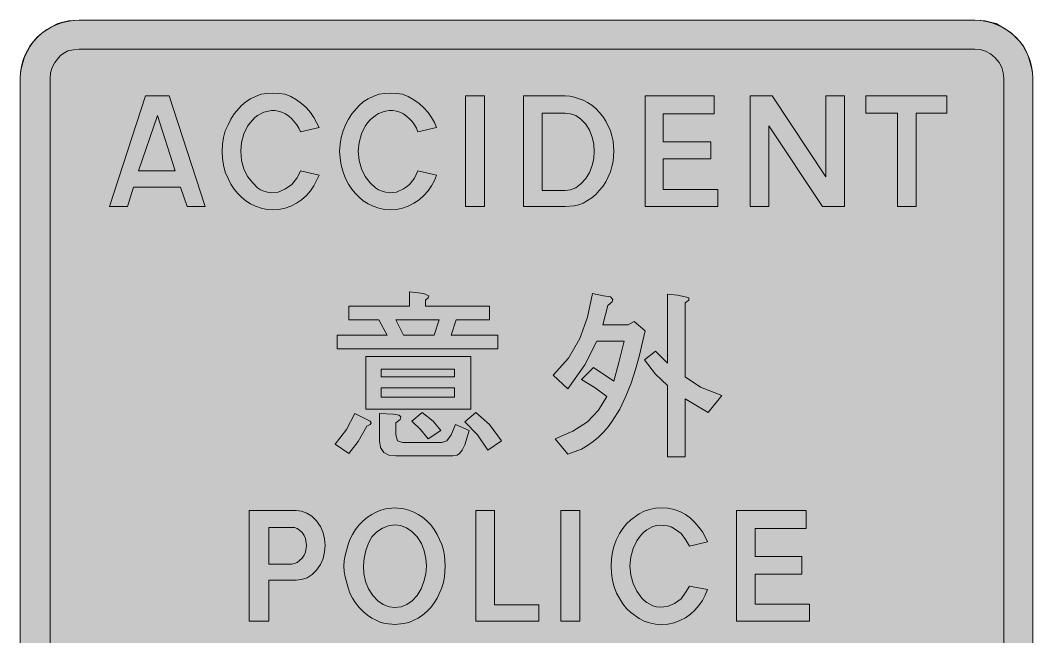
# Model space of a CAD drawing. Header units: metres. Extents: x 178 to 392, y 9 to 263.
# Drawn here: x 177.8 to 391.9, y 132.6 to 263 of the extents above; entities that cross this region are included whole.
import ezdxf

# ---------------------------------------------------------------- set-up
doc = ezdxf.new("R2010")
doc.units = ezdxf.units.M
for name, color, linetype, true_color in [('FILL_BLUE_0000FF', 7, 'Continuous', 0x0000ff), ('FILL_WHITE_FFFFFF', 7, 'Continuous', 0xffffff), ('STROKE_BLUE_0000FF', 7, 'Continuous', 0x0000ff), ('STROKE_WHITE_FFFFFF', 7, 'Continuous', 0xffffff)]:
    doc.layers.add(name, color=color, linetype=linetype, true_color=true_color)

msp = doc.modelspace()

# ---------------------------------------------------------------- hatches: boundary and pattern name
at = {"layer": 'FILL_BLUE_0000FF', "true_color": 0x0000ff}
h = msp.add_hatch(color=7, dxfattribs=at)
h.dxf.hatch_style = 1
h.paths.add_polyline_path([(385.74, 21.24), (385.6, 20.16), (385.2, 19.08), (384.7, 18), (383.94, 16.92), (382.86, 16.15), (381.78, 15.66), (380.7, 15.25), (379.62, 15.12), (190.26, 15.12), (189.08, 15.22), (187.96, 15.55), (186.92, 16.11), (185.94, 16.92), (185.08, 18), (184.5, 19.08), (184.18, 20.16), (184.14, 21.24), (184.14, 250.74), (184.24, 251.85), (184.57, 252.97), (185.13, 254.06), (185.94, 255.06), (186.38, 255.54), (186.86, 255.91), (187.92, 256.5), (189.09, 256.75), (190.26, 256.86), (379.62, 256.86), (380.73, 256.76), (381.85, 256.43), (382.94, 255.87), (383.94, 255.06), (384.75, 254.06), (385.31, 252.97), (385.64, 251.85), (385.74, 250.74), (385.74, 21.24)])
at = {"layer": 'FILL_WHITE_FFFFFF', "true_color": 0xffffff}
h = msp.add_hatch(color=7, dxfattribs=at)
h.dxf.hatch_style = 1
h.paths.add_polyline_path([(391.8, 20.16), (391.61, 19.06), (390.96, 16.74), (390.49, 15.66), (389.88, 14.6), (389.14, 13.58), (388.26, 12.6), (387.28, 11.72), (386.26, 10.98), (385.2, 10.37), (384.12, 9.9), (381.8, 9.25), (380.7, 9.06), (379.62, 9), (190.26, 9), (189.15, 9.06), (188.01, 9.25), (185.76, 9.9), (184.58, 10.37), (183.46, 10.98), (182.42, 11.72), (181.44, 12.6), (179.95, 14.6), (178.74, 16.74), (178.09, 19.06), (177.9, 20.16), (177.84, 21.24), (177.84, 250.74), (177.9, 251.85), (178.09, 252.99), (178.74, 255.24), (179.95, 257.51), (180.66, 258.51), (181.44, 259.38), (182.42, 260.26), (183.46, 261.02), (184.58, 261.68), (185.76, 262.26), (186.87, 262.6), (188.01, 262.82), (190.26, 262.98), (379.62, 262.98), (381.8, 262.82), (382.94, 262.6), (384.12, 262.26), (386.26, 261.02), (387.28, 260.26), (388.26, 259.38), (389.14, 258.51), (389.88, 257.51), (390.49, 256.42), (390.96, 255.24), (391.61, 252.99), (391.8, 251.85), (391.86, 250.74), (391.86, 21.24), (391.8, 20.16)])
h = msp.add_hatch(color=7, dxfattribs=at)
h.dxf.hatch_style = 1
h.paths.add_polyline_path([(216.9, 223.56), (213.12, 223.56), (211.68, 227.7), (201.78, 227.7), (200.52, 223.56), (196.74, 223.56), (204.3, 246.96), (209.34, 246.96), (216.9, 223.56)])
h.paths.add_polyline_path([(202.86, 231.12), (210.6, 231.12), (206.82, 242.82), (202.86, 231.12)], flags=16)
h = msp.add_hatch(color=7, dxfattribs=at)
h.dxf.hatch_style = 1
h.paths.add_polyline_path([(236.73, 240.18), (236.29, 240.88), (235.26, 242.1), (234.58, 242.71), (233.89, 243.18), (233.16, 243.52), (232.38, 243.72), (231.67, 243.89), (230.92, 243.9), (229.32, 243.54), (228.01, 242.86), (227.45, 242.43), (226.98, 241.92), (226.41, 241.27), (225.9, 240.55), (225.11, 238.93), (224.63, 237.14), (224.46, 235.26), (224.63, 233.31), (225.11, 231.52), (225.9, 229.94), (226.98, 228.6), (228.01, 227.56), (228.65, 227.13), (229.32, 226.8), (230.13, 226.59), (230.92, 226.51), (232.38, 226.62), (233.89, 227.29), (235.26, 228.24), (236.29, 229.61), (236.73, 230.34), (237.06, 231.12), (241.02, 230.22), (239.87, 227.99), (239.17, 226.9), (238.32, 225.9), (237.31, 225.02), (236.2, 224.28), (235.03, 223.67), (233.82, 223.2), (232.5, 222.92), (231.23, 222.86), (230, 222.97), (228.78, 223.2), (227.6, 223.64), (226.51, 224.17), (225.51, 224.79), (224.64, 225.54), (223.84, 226.31), (223.06, 227.25), (222.36, 228.32), (221.76, 229.5), (221.18, 230.88), (220.79, 232.31), (220.57, 233.78), (220.5, 235.26), (220.57, 236.74), (220.79, 238.18), (221.18, 239.56), (221.76, 240.84), (222.36, 242.09), (223.06, 243.18), (224.64, 244.98), (225.51, 245.73), (226.51, 246.35), (227.6, 246.88), (228.78, 247.32), (230, 247.52), (231.23, 247.59), (232.5, 247.52), (233.82, 247.32), (235.03, 246.82), (236.2, 246.15), (237.31, 245.35), (238.32, 244.44), (239.17, 243.46), (239.87, 242.44), (241.02, 240.3), (237.06, 239.4), (236.73, 240.18)])
h = msp.add_hatch(color=7, dxfattribs=at)
h.dxf.hatch_style = 1
h.paths.add_polyline_path([(261.59, 240.18), (261.2, 240.88), (260.71, 241.53), (260.1, 242.1), (259.5, 242.71), (258.82, 243.18), (258.1, 243.52), (257.4, 243.72), (256.59, 243.89), (255.8, 243.9), (255.05, 243.77), (254.34, 243.54), (253.59, 243.24), (252.94, 242.86), (251.82, 241.92), (251.25, 241.27), (250.74, 240.55), (249.95, 238.93), (249.47, 237.14), (249.3, 235.26), (249.47, 233.31), (249.95, 231.52), (250.74, 229.94), (251.82, 228.6), (252.94, 227.56), (253.59, 227.13), (254.34, 226.8), (255.05, 226.59), (255.8, 226.51), (257.4, 226.62), (258.82, 227.29), (259.5, 227.73), (260.1, 228.24), (260.71, 228.92), (261.2, 229.61), (261.9, 231.12), (265.86, 230.22), (265.39, 229.11), (264.78, 227.99), (264.04, 226.9), (263.16, 225.9), (262.15, 225.02), (261.04, 224.28), (259.87, 223.67), (258.66, 223.2), (257.34, 222.92), (256.07, 222.86), (254.84, 222.97), (253.62, 223.2), (252.44, 223.64), (251.35, 224.17), (250.35, 224.79), (249.48, 225.54), (248.68, 226.31), (247.9, 227.25), (247.2, 228.32), (246.6, 229.5), (246.1, 230.88), (245.7, 232.31), (245.44, 233.78), (245.34, 235.26), (245.44, 236.74), (245.7, 238.18), (246.1, 239.56), (246.6, 240.84), (247.2, 242.09), (247.9, 243.18), (249.48, 244.98), (250.35, 245.73), (251.35, 246.35), (252.44, 246.88), (253.62, 247.32), (254.84, 247.52), (256.07, 247.59), (257.34, 247.52), (258.66, 247.32), (259.87, 246.82), (261.04, 246.15), (262.15, 245.35), (263.16, 244.44), (264.04, 243.46), (264.78, 242.44), (265.39, 241.38), (265.86, 240.3), (261.9, 239.4), (261.59, 240.18)])
h = msp.add_hatch(color=7, dxfattribs=at)
h.dxf.hatch_style = 1
h.paths.add_polyline_path([(275.94, 246.96), (275.94, 223.56), (271.98, 223.56), (271.98, 246.96), (275.94, 246.96)])
h = msp.add_hatch(color=7, dxfattribs=at)
h.dxf.hatch_style = 1
h.paths.add_polyline_path([(294.93, 246.71), (296.82, 246.06), (297.76, 245.59), (298.66, 245), (299.5, 244.31), (300.24, 243.54), (300.99, 242.59), (301.61, 241.63), (302.58, 239.58), (302.92, 238.5), (303.14, 237.42), (303.3, 235.26), (303.14, 233.1), (302.92, 232.02), (302.58, 230.94), (301.61, 228.82), (300.99, 227.85), (300.24, 226.98), (299.5, 226.13), (298.66, 225.43), (296.82, 224.28), (295.88, 223.94), (294.93, 223.72), (293.04, 223.56), (284.22, 223.56), (284.22, 246.96), (293.04, 246.96), (293.98, 246.9), (294.93, 246.71)])
h.paths.add_polyline_path([(288.18, 226.98), (293.04, 226.98), (294.15, 227.12), (295.27, 227.56), (296.36, 228.35), (297.36, 229.5), (298.17, 230.8), (298.73, 232.24), (299.06, 233.75), (299.16, 235.26), (299.06, 236.77), (298.73, 238.27), (298.17, 239.71), (297.36, 241.02), (296.36, 242.07), (295.27, 242.8), (294.15, 243.22), (293.04, 243.36), (288.18, 243.36), (288.18, 226.98)], flags=16)
h = msp.add_hatch(color=7, dxfattribs=at)
h.dxf.hatch_style = 1
h.paths.add_polyline_path([(309.96, 246.96), (324.54, 246.96), (324.54, 243.18), (313.74, 243.18), (313.74, 237.24), (323.82, 237.24), (323.82, 233.64), (313.74, 233.64), (313.74, 227.16), (325.26, 227.16), (325.26, 223.56), (309.96, 223.56), (309.96, 246.96)])
h = msp.add_hatch(color=7, dxfattribs=at)
h.dxf.hatch_style = 1
h.paths.add_polyline_path([(336.06, 240.66), (336.06, 223.56), (332.1, 223.56), (332.1, 246.96), (336.78, 246.96), (348.12, 229.86), (348.12, 246.96), (352.08, 246.96), (352.08, 223.56), (347.4, 223.56), (336.06, 240.66)])
h = msp.add_hatch(color=7, dxfattribs=at)
h.dxf.hatch_style = 1
h.paths.add_polyline_path([(373.68, 243.36), (367.2, 243.36), (367.2, 223.56), (363.24, 223.56), (363.24, 243.36), (356.58, 243.36), (356.58, 246.96), (373.68, 246.96), (373.68, 243.36)])
h = msp.add_hatch(color=7, dxfattribs=at)
h.dxf.hatch_style = 1
h.paths.add_polyline_path([(263.88, 204.84), (264.24, 204.66), (264.06, 204.3), (263.52, 203.76), (263.52, 202.5), (277.02, 202.5), (277.02, 199.62), (270, 199.62), (268.92, 196.38), (278.82, 196.38), (278.82, 193.5), (244.8, 193.5), (244.8, 196.38), (255.42, 196.38), (253.62, 199.62), (247.32, 199.62), (247.32, 202.5), (260.1, 202.5), (260.1, 205.56), (263.16, 205.2), (263.88, 204.84)])
h.paths.add_polyline_path([(266.4, 199.62), (257.22, 199.62), (258.84, 196.38), (265.32, 196.38), (266.4, 199.62)], flags=16)
h = msp.add_hatch(color=7, dxfattribs=at)
h.dxf.hatch_style = 1
h.paths.add_polyline_path([(302.58, 204.48), (303.12, 203.94), (302.94, 203.4), (302.04, 202.68), (300.96, 198.54), (306.36, 198.54), (307.62, 199.26), (309.96, 197.28), (308.7, 191.88), (307.92, 189.09), (306.99, 186.25), (305.88, 183.44), (304.55, 180.72), (302.97, 178.17), (302.08, 176.98), (301.12, 175.86), (300.08, 174.82), (298.96, 173.87), (297.75, 173.01), (296.46, 172.26), (293.58, 171.18), (290.88, 174.42), (294.66, 176.04), (297.72, 178.02), (300.06, 180.54), (301.86, 183.42), (299.34, 185.22), (296.46, 187.02), (298.98, 189.54), (303.3, 186.66), (304.38, 190.62), (305.46, 195.12), (299.7, 195.12), (297.18, 190.08), (293.58, 185.04), (290.52, 187.92), (293.76, 191.52), (296.1, 195.66), (297.72, 200.16), (298.8, 205.2), (301.14, 204.66), (302.58, 204.48)])
h = msp.add_hatch(color=7, dxfattribs=at)
h.dxf.hatch_style = 1
h.paths.add_polyline_path([(318.42, 204.48), (319.14, 204.3), (319.14, 203.76), (318.42, 203.22), (318.42, 187.56), (321.66, 185.4), (326.16, 183.6), (323.28, 180), (318.42, 182.88), (318.42, 170.64), (314.64, 170.64), (314.64, 185.76), (312.12, 188.1), (309.78, 191.16), (312.12, 192.96), (314.64, 190.44), (314.64, 205.02), (316.8, 204.84), (318.42, 204.48)])
h = msp.add_hatch(color=7, dxfattribs=at)
h.dxf.hatch_style = 1
h.paths.add_polyline_path([(250.92, 180.72), (250.92, 191.88), (273.06, 191.88), (273.06, 180.72), (250.92, 180.72)])
h.paths.add_polyline_path([(254.16, 189.18), (254.16, 187.56), (269.64, 187.56), (269.64, 189.18), (254.16, 189.18)], flags=16)
h.paths.add_polyline_path([(269.64, 185.22), (254.16, 185.22), (254.16, 183.24), (269.64, 183.24), (269.64, 185.22)], flags=16)
h = msp.add_hatch(color=7, dxfattribs=at)
h.dxf.hatch_style = 1
h.paths.add_polyline_path([(251.82, 178.2), (252, 177.84), (251.82, 177.48), (251.1, 177.12), (249.3, 173.88), (247.32, 171.36), (244.44, 173.34), (246.78, 176.4), (248.58, 179.82), (251.1, 178.56), (251.82, 178.2)])
h = msp.add_hatch(color=7, dxfattribs=at)
h.dxf.hatch_style = 1
h.paths.add_polyline_path([(256.68, 179.64), (257.94, 179.46), (258.3, 179.1), (258.12, 178.56), (257.22, 177.84), (257.22, 175.32), (257.58, 174.06), (258.66, 173.7), (266.94, 173.7), (268.02, 174.06), (268.92, 175.32), (269.82, 177.48), (272.7, 176.22), (271.8, 173.16), (271.26, 172.08), (270.72, 171.36), (270.18, 171), (269.28, 170.82), (257.22, 170.82), (255.78, 171), (254.7, 171.54), (253.98, 172.62), (253.8, 174.06), (253.8, 179.82), (256.68, 179.64)])
h = msp.add_hatch(color=7, dxfattribs=at)
h.dxf.hatch_style = 1
h.paths.add_polyline_path([(265.14, 178.2), (266.76, 176.22), (264.06, 174.42), (262.44, 176.4), (260.64, 178.2), (262.8, 180), (265.14, 178.2)])
h = msp.add_hatch(color=7, dxfattribs=at)
h.dxf.hatch_style = 1
h.paths.add_polyline_path([(277.02, 177.48), (279.54, 174.06), (276.66, 172.08), (274.5, 175.32), (271.8, 178.02), (274.14, 180), (277.02, 177.48)])
h = msp.add_hatch(color=7, dxfattribs=at)
h.dxf.hatch_style = 1
h.paths.add_polyline_path([(238.39, 158.76), (239.48, 158.08), (240.48, 157.14), (241.29, 155.89), (241.85, 154.6), (242.18, 153.27), (242.28, 151.92), (242.18, 150.55), (241.85, 149.17), (241.29, 147.87), (240.48, 146.7), (239.56, 145.75), (238.5, 145.08), (237.26, 144.67), (236.16, 144.54), (230.4, 144.54), (230.4, 135.9), (226.26, 135.9), (226.26, 159.3), (236.16, 159.3), (237.27, 159.16), (238.39, 158.76)])
h.paths.add_polyline_path([(235.26, 147.96), (235.8, 148.07), (236.34, 148.32), (236.88, 148.7), (237.42, 149.22), (237.86, 149.82), (238.14, 150.5), (238.32, 151.92), (238.14, 153.34), (237.86, 154.02), (237.42, 154.62), (236.88, 155.14), (236.34, 155.52), (235.8, 155.68), (235.26, 155.7), (230.4, 155.7), (230.4, 147.96), (235.26, 147.96)], flags=16)
h = msp.add_hatch(color=7, dxfattribs=at)
h.dxf.hatch_style = 1
h.paths.add_polyline_path([(259.95, 159.38), (261, 158.94), (261.94, 158.47), (262.87, 157.86), (263.76, 157.12), (264.6, 156.24), (265.35, 155.26), (265.97, 154.24), (266.94, 152.1), (267.28, 150.92), (267.5, 149.78), (267.66, 147.6), (267.5, 145.26), (267.28, 144.11), (266.94, 142.92), (265.97, 140.78), (265.35, 139.76), (264.6, 138.78), (263.76, 137.9), (262.87, 137.16), (261.94, 136.55), (261, 136.08), (259.95, 135.64), (258.95, 135.36), (257.04, 135.18), (255.06, 135.36), (254.05, 135.64), (253.08, 136.08), (252.14, 136.55), (251.21, 137.16), (250.32, 137.9), (249.48, 138.78), (248.71, 139.76), (248.04, 140.78), (247.51, 141.84), (247.14, 142.92), (246.49, 145.26), (246.3, 146.41), (246.24, 147.6), (246.3, 148.68), (246.49, 149.78), (247.14, 152.1), (247.51, 153.18), (248.04, 154.24), (248.71, 155.26), (249.48, 156.24), (250.32, 157.12), (251.21, 157.86), (252.14, 158.47), (253.08, 158.94), (254.05, 159.38), (255.06, 159.66), (257.04, 159.84), (258.95, 159.66), (259.95, 159.38)])
h.paths.add_polyline_path([(254.41, 155.59), (253.22, 154.8), (252.18, 153.72), (251.44, 152.38), (250.87, 150.86), (250.51, 149.24), (250.38, 147.6), (250.49, 145.96), (250.83, 144.31), (251.44, 142.74), (252.36, 141.3), (253.39, 140.22), (254.56, 139.43), (255.8, 138.95), (257.04, 138.78), (258.35, 138.95), (259.58, 139.43), (260.71, 140.22), (261.72, 141.3), (262.56, 142.71), (263.18, 144.25), (263.57, 145.88), (263.7, 147.6), (263.59, 149.14), (263.25, 150.73), (262.64, 152.28), (261.72, 153.72), (260.61, 154.87), (259.45, 155.65), (258.25, 156.1), (257.04, 156.24), (255.7, 156.07), (254.41, 155.59)], flags=16)
h = msp.add_hatch(color=7, dxfattribs=at)
h.dxf.hatch_style = 1
h.paths.add_polyline_path([(274.14, 159.3), (278.1, 159.3), (278.1, 139.32), (287.46, 139.32), (287.46, 135.9), (274.14, 135.9), (274.14, 159.3)])
h = msp.add_hatch(color=7, dxfattribs=at)
h.dxf.hatch_style = 1
h.paths.add_polyline_path([(296.1, 159.3), (296.1, 135.9), (292.14, 135.9), (292.14, 159.3), (296.1, 159.3)])
h = msp.add_hatch(color=7, dxfattribs=at)
h.dxf.hatch_style = 1
h.paths.add_polyline_path([(318.49, 153.16), (317.52, 154.44), (316.15, 155.45), (315.42, 155.83), (314.64, 156.06), (313.11, 156.17), (312.36, 156.09), (311.58, 155.88), (310.27, 155.2), (309.71, 154.77), (309.24, 154.26), (308.67, 153.61), (308.16, 152.89), (307.37, 151.27), (306.89, 149.48), (306.72, 147.6), (306.89, 145.65), (307.37, 143.84), (308.16, 142.21), (309.24, 140.76), (309.71, 140.25), (310.27, 139.81), (311.58, 139.14), (312.36, 138.93), (313.11, 138.85), (314.64, 138.96), (316.15, 139.63), (317.52, 140.58), (318.49, 141.93), (319.32, 143.28), (323.1, 142.56), (322.63, 141.38), (322.02, 140.26), (321.28, 139.22), (320.4, 138.24), (319.5, 137.36), (318.44, 136.62), (317.29, 136.01), (316.08, 135.54), (314.73, 135.24), (313.4, 135.13), (312.11, 135.24), (310.86, 135.54), (309.71, 135.9), (308.68, 136.42), (306.9, 137.7), (306.02, 138.57), (305.23, 139.57), (303.84, 141.84), (303.37, 143.12), (303.03, 144.52), (302.83, 146.02), (302.76, 147.6), (302.83, 149.08), (303.03, 150.52), (303.37, 151.9), (303.84, 153.18), (304.52, 154.43), (305.23, 155.52), (306.02, 156.47), (306.9, 157.32), (308.68, 158.6), (309.71, 159.12), (310.86, 159.48), (312.11, 159.78), (313.4, 159.88), (314.73, 159.78), (316.08, 159.48), (317.29, 159.08), (318.44, 158.47), (319.5, 157.68), (320.4, 156.78), (321.28, 155.8), (322.02, 154.78), (322.63, 153.72), (323.1, 152.64), (319.32, 151.74), (318.49, 153.16)])
h = msp.add_hatch(color=7, dxfattribs=at)
h.dxf.hatch_style = 1
h.paths.add_polyline_path([(329.22, 159.3), (343.98, 159.3), (343.98, 155.52), (333.18, 155.52), (333.18, 149.58), (343.08, 149.58), (343.08, 145.8), (333.18, 145.8), (333.18, 139.5), (344.7, 139.5), (344.7, 135.9), (329.22, 135.9), (329.22, 159.3)])

# ---------------------------------------------------------------- linework, layer by layer
at = {"layer": 'FILL_BLUE_0000FF', "lineweight": 0, "true_color": 0x0000ff}
msp.add_lwpolyline([(184.14, 21.24), (184.14, 250.74), (184.24, 251.85), (184.57, 252.97), (185.13, 254.06), (185.94, 255.06), (186.38, 255.54), (186.86, 255.91), (187.92, 256.5), (189.09, 256.75), (190.26, 256.86), (379.62, 256.86), (380.73, 256.76), (381.85, 256.43), (382.94, 255.87), (383.94, 255.06), (384.75, 254.06), (385.31, 252.97), (385.64, 251.85), (385.74, 250.74), (385.74, 21.24)], dxfattribs=at)
at = {"layer": 'FILL_WHITE_FFFFFF', "lineweight": 0, "true_color": 0xffffff}
msp.add_lwpolyline([(177.84, 21.24), (177.84, 250.74), (177.9, 251.85), (178.09, 252.99), (178.74, 255.24), (179.95, 257.51), (180.66, 258.51), (181.44, 259.38), (182.42, 260.26), (183.46, 261.02), (184.58, 261.68), (185.76, 262.26), (186.87, 262.6), (188.01, 262.82), (190.26, 262.98), (379.62, 262.98), (381.8, 262.82), (382.94, 262.6), (384.12, 262.26), (386.26, 261.02), (387.28, 260.26), (388.26, 259.38), (389.14, 258.51), (389.88, 257.51), (390.49, 256.42), (390.96, 255.24), (391.61, 252.99), (391.8, 251.85), (391.86, 250.74), (391.86, 21.24)], dxfattribs=at)
for points in [[(216.9, 223.56), (213.12, 223.56), (211.68, 227.7), (201.78, 227.7), (200.52, 223.56), (196.74, 223.56), (204.3, 246.96), (209.34, 246.96)], [(236.73, 240.18), (236.29, 240.88), (235.26, 242.1), (234.58, 242.71), (233.89, 243.18), (233.16, 243.52), (232.38, 243.72), (231.67, 243.89), (230.92, 243.9), (229.32, 243.54), (228.01, 242.86), (227.45, 242.43), (226.98, 241.92), (226.41, 241.27), (225.9, 240.55), (225.11, 238.93), (224.63, 237.14), (224.46, 235.26), (224.63, 233.31), (225.11, 231.52), (225.9, 229.94), (226.98, 228.6), (228.01, 227.56), (228.65, 227.13), (229.32, 226.8), (230.13, 226.59), (230.92, 226.51), (232.38, 226.62), (233.89, 227.29), (235.26, 228.24), (236.29, 229.61), (236.73, 230.34), (237.06, 231.12), (241.02, 230.22), (239.87, 227.99), (239.17, 226.9), (238.32, 225.9), (237.31, 225.02), (236.2, 224.28), (235.03, 223.67), (233.82, 223.2), (232.5, 222.92), (231.23, 222.86), (230, 222.97), (228.78, 223.2), (227.6, 223.64), (226.51, 224.17), (225.51, 224.79), (224.64, 225.54), (223.84, 226.31), (223.06, 227.25), (222.36, 228.32), (221.76, 229.5), (221.18, 230.88), (220.79, 232.31), (220.57, 233.78), (220.5, 235.26), (220.57, 236.74), (220.79, 238.18), (221.18, 239.56), (221.76, 240.84), (222.36, 242.09), (223.06, 243.18), (224.64, 244.98), (225.51, 245.73), (226.51, 246.35), (227.6, 246.88), (228.78, 247.32), (230, 247.52), (231.23, 247.59), (232.5, 247.52), (233.82, 247.32), (235.03, 246.82), (236.2, 246.15), (237.31, 245.35), (238.32, 244.44), (239.17, 243.46), (239.87, 242.44), (241.02, 240.3), (237.06, 239.4)], [(261.59, 240.18), (261.2, 240.88), (260.71, 241.53), (260.1, 242.1), (259.5, 242.71), (258.82, 243.18), (258.1, 243.52), (257.4, 243.72), (256.59, 243.89), (255.8, 243.9), (255.05, 243.77), (254.34, 243.54), (253.59, 243.24), (252.94, 242.86), (251.82, 241.92), (251.25, 241.27), (250.74, 240.55), (249.95, 238.93), (249.47, 237.14), (249.3, 235.26), (249.47, 233.31), (249.95, 231.52), (250.74, 229.94), (251.82, 228.6), (252.94, 227.56), (253.59, 227.13), (254.34, 226.8), (255.05, 226.59), (255.8, 226.51), (257.4, 226.62), (258.82, 227.29), (259.5, 227.73), (260.1, 228.24), (260.71, 228.92), (261.2, 229.61), (261.9, 231.12), (265.86, 230.22), (265.39, 229.11), (264.78, 227.99), (264.04, 226.9), (263.16, 225.9), (262.15, 225.02), (261.04, 224.28), (259.87, 223.67), (258.66, 223.2), (257.34, 222.92), (256.07, 222.86), (254.84, 222.97), (253.62, 223.2), (252.44, 223.64), (251.35, 224.17), (250.35, 224.79), (249.48, 225.54), (248.68, 226.31), (247.9, 227.25), (247.2, 228.32), (246.6, 229.5), (246.1, 230.88), (245.7, 232.31), (245.44, 233.78), (245.34, 235.26), (245.44, 236.74), (245.7, 238.18), (246.1, 239.56), (246.6, 240.84), (247.2, 242.09), (247.9, 243.18), (249.48, 244.98), (250.35, 245.73), (251.35, 246.35), (252.44, 246.88), (253.62, 247.32), (254.84, 247.52), (256.07, 247.59), (257.34, 247.52), (258.66, 247.32), (259.87, 246.82), (261.04, 246.15), (262.15, 245.35), (263.16, 244.44), (264.04, 243.46), (264.78, 242.44), (265.39, 241.38), (265.86, 240.3), (261.9, 239.4)], [(275.94, 246.96), (275.94, 223.56), (271.98, 223.56), (271.98, 246.96)], [(294.93, 246.71), (296.82, 246.06), (297.76, 245.59), (298.66, 245), (299.5, 244.31), (300.24, 243.54), (300.99, 242.59), (301.61, 241.63), (302.58, 239.58), (302.92, 238.5), (303.14, 237.42), (303.3, 235.26), (303.14, 233.1), (302.92, 232.02), (302.58, 230.94), (301.61, 228.82), (300.99, 227.85), (300.24, 226.98), (299.5, 226.13), (298.66, 225.43), (296.82, 224.28), (295.88, 223.94), (294.93, 223.72), (293.04, 223.56), (284.22, 223.56), (284.22, 246.96), (293.04, 246.96), (293.98, 246.9)], [(309.96, 246.96), (324.54, 246.96), (324.54, 243.18), (313.74, 243.18), (313.74, 237.24), (323.82, 237.24), (323.82, 233.64), (313.74, 233.64), (313.74, 227.16), (325.26, 227.16), (325.26, 223.56), (309.96, 223.56)], [(336.06, 240.66), (336.06, 223.56), (332.1, 223.56), (332.1, 246.96), (336.78, 246.96), (348.12, 229.86), (348.12, 246.96), (352.08, 246.96), (352.08, 223.56), (347.4, 223.56)], [(373.68, 243.36), (367.2, 243.36), (367.2, 223.56), (363.24, 223.56), (363.24, 243.36), (356.58, 243.36), (356.58, 246.96), (373.68, 246.96)], [(202.86, 231.12), (210.6, 231.12), (206.82, 242.82)], [(288.18, 226.98), (293.04, 226.98), (294.15, 227.12), (295.27, 227.56), (296.36, 228.35), (297.36, 229.5), (298.17, 230.8), (298.73, 232.24), (299.06, 233.75), (299.16, 235.26), (299.06, 236.77), (298.73, 238.27), (298.17, 239.71), (297.36, 241.02), (296.36, 242.07), (295.27, 242.8), (294.15, 243.22), (293.04, 243.36), (288.18, 243.36)], [(263.88, 204.84), (264.24, 204.66), (264.06, 204.3), (263.52, 203.76), (263.52, 202.5), (277.02, 202.5), (277.02, 199.62), (270, 199.62), (268.92, 196.38), (278.82, 196.38), (278.82, 193.5), (244.8, 193.5), (244.8, 196.38), (255.42, 196.38), (253.62, 199.62), (247.32, 199.62), (247.32, 202.5), (260.1, 202.5), (260.1, 205.56), (263.16, 205.2)], [(302.58, 204.48), (303.12, 203.94), (302.94, 203.4), (302.04, 202.68), (300.96, 198.54), (306.36, 198.54), (307.62, 199.26), (309.96, 197.28), (308.7, 191.88), (307.92, 189.09), (306.99, 186.25), (305.88, 183.44), (304.55, 180.72), (302.97, 178.17), (302.08, 176.98), (301.12, 175.86), (300.08, 174.82), (298.96, 173.87), (297.75, 173.01), (296.46, 172.26), (293.58, 171.18), (290.88, 174.42), (294.66, 176.04), (297.72, 178.02), (300.06, 180.54), (301.86, 183.42), (299.34, 185.22), (296.46, 187.02), (298.98, 189.54), (303.3, 186.66), (304.38, 190.62), (305.46, 195.12), (299.7, 195.12), (297.18, 190.08), (293.58, 185.04), (290.52, 187.92), (293.76, 191.52), (296.1, 195.66), (297.72, 200.16), (298.8, 205.2), (301.14, 204.66)], [(318.42, 204.48), (319.14, 204.3), (319.14, 203.76), (318.42, 203.22), (318.42, 187.56), (321.66, 185.4), (326.16, 183.6), (323.28, 180), (318.42, 182.88), (318.42, 170.64), (314.64, 170.64), (314.64, 185.76), (312.12, 188.1), (309.78, 191.16), (312.12, 192.96), (314.64, 190.44), (314.64, 205.02), (316.8, 204.84)], [(266.4, 199.62), (257.22, 199.62), (258.84, 196.38), (265.32, 196.38)], [(250.92, 180.72), (250.92, 191.88), (273.06, 191.88), (273.06, 180.72)], [(254.16, 189.18), (254.16, 187.56), (269.64, 187.56), (269.64, 189.18)], [(269.64, 185.22), (254.16, 185.22), (254.16, 183.24), (269.64, 183.24)], [(251.82, 178.2), (252, 177.84), (251.82, 177.48), (251.1, 177.12), (249.3, 173.88), (247.32, 171.36), (244.44, 173.34), (246.78, 176.4), (248.58, 179.82), (251.1, 178.56)], [(256.68, 179.64), (257.94, 179.46), (258.3, 179.1), (258.12, 178.56), (257.22, 177.84), (257.22, 175.32), (257.58, 174.06), (258.66, 173.7), (266.94, 173.7), (268.02, 174.06), (268.92, 175.32), (269.82, 177.48), (272.7, 176.22), (271.8, 173.16), (271.26, 172.08), (270.72, 171.36), (270.18, 171), (269.28, 170.82), (257.22, 170.82), (255.78, 171), (254.7, 171.54), (253.98, 172.62), (253.8, 174.06), (253.8, 179.82)], [(265.14, 178.2), (266.76, 176.22), (264.06, 174.42), (262.44, 176.4), (260.64, 178.2), (262.8, 180)], [(277.02, 177.48), (279.54, 174.06), (276.66, 172.08), (274.5, 175.32), (271.8, 178.02), (274.14, 180)], [(238.39, 158.76), (239.48, 158.08), (240.48, 157.14), (241.29, 155.89), (241.85, 154.6), (242.18, 153.27), (242.28, 151.92), (242.18, 150.55), (241.85, 149.17), (241.29, 147.87), (240.48, 146.7), (239.56, 145.75), (238.5, 145.08), (237.26, 144.67), (236.16, 144.54), (230.4, 144.54), (230.4, 135.9), (226.26, 135.9), (226.26, 159.3), (236.16, 159.3), (237.27, 159.16)], [(259.95, 159.38), (261, 158.94), (261.94, 158.47), (262.87, 157.86), (263.76, 157.12), (264.6, 156.24), (265.35, 155.26), (265.97, 154.24), (266.94, 152.1), (267.28, 150.92), (267.5, 149.78), (267.66, 147.6), (267.5, 145.26), (267.28, 144.11), (266.94, 142.92), (265.97, 140.78), (265.35, 139.76), (264.6, 138.78), (263.76, 137.9), (262.87, 137.16), (261.94, 136.55), (261, 136.08), (259.95, 135.64), (258.95, 135.36), (257.04, 135.18), (255.06, 135.36), (254.05, 135.64), (253.08, 136.08), (252.14, 136.55), (251.21, 137.16), (250.32, 137.9), (249.48, 138.78), (248.71, 139.76), (248.04, 140.78), (247.51, 141.84), (247.14, 142.92), (246.49, 145.26), (246.3, 146.41), (246.24, 147.6), (246.3, 148.68), (246.49, 149.78), (247.14, 152.1), (247.51, 153.18), (248.04, 154.24), (248.71, 155.26), (249.48, 156.24), (250.32, 157.12), (251.21, 157.86), (252.14, 158.47), (253.08, 158.94), (254.05, 159.38), (255.06, 159.66), (257.04, 159.84), (258.95, 159.66)], [(274.14, 159.3), (278.1, 159.3), (278.1, 139.32), (287.46, 139.32), (287.46, 135.9), (274.14, 135.9)], [(296.1, 159.3), (296.1, 135.9), (292.14, 135.9), (292.14, 159.3)], [(318.49, 153.16), (317.52, 154.44), (316.15, 155.45), (315.42, 155.83), (314.64, 156.06), (313.11, 156.17), (312.36, 156.09), (311.58, 155.88), (310.27, 155.2), (309.71, 154.77), (309.24, 154.26), (308.67, 153.61), (308.16, 152.89), (307.37, 151.27), (306.89, 149.48), (306.72, 147.6), (306.89, 145.65), (307.37, 143.84), (308.16, 142.21), (309.24, 140.76), (309.71, 140.25), (310.27, 139.81), (311.58, 139.14), (312.36, 138.93), (313.11, 138.85), (314.64, 138.96), (316.15, 139.63), (317.52, 140.58), (318.49, 141.93), (319.32, 143.28), (323.1, 142.56), (322.63, 141.38), (322.02, 140.26), (321.28, 139.22), (320.4, 138.24), (319.5, 137.36), (318.44, 136.62), (317.29, 136.01), (316.08, 135.54), (314.73, 135.24), (313.4, 135.13), (312.11, 135.24), (310.86, 135.54), (309.71, 135.9), (308.68, 136.42), (306.9, 137.7), (306.02, 138.57), (305.23, 139.57), (303.84, 141.84), (303.37, 143.12), (303.03, 144.52), (302.83, 146.02), (302.76, 147.6), (302.83, 149.08), (303.03, 150.52), (303.37, 151.9), (303.84, 153.18), (304.52, 154.43), (305.23, 155.52), (306.02, 156.47), (306.9, 157.32), (308.68, 158.6), (309.71, 159.12), (310.86, 159.48), (312.11, 159.78), (313.4, 159.88), (314.73, 159.78), (316.08, 159.48), (317.29, 159.08), (318.44, 158.47), (319.5, 157.68), (320.4, 156.78), (321.28, 155.8), (322.02, 154.78), (322.63, 153.72), (323.1, 152.64), (319.32, 151.74)], [(329.22, 159.3), (343.98, 159.3), (343.98, 155.52), (333.18, 155.52), (333.18, 149.58), (343.08, 149.58), (343.08, 145.8), (333.18, 145.8), (333.18, 139.5), (344.7, 139.5), (344.7, 135.9), (329.22, 135.9)], [(254.41, 155.59), (253.22, 154.8), (252.18, 153.72), (251.44, 152.38), (250.87, 150.86), (250.51, 149.24), (250.38, 147.6), (250.49, 145.96), (250.83, 144.31), (251.44, 142.74), (252.36, 141.3), (253.39, 140.22), (254.56, 139.43), (255.8, 138.95), (257.04, 138.78), (258.35, 138.95), (259.58, 139.43), (260.71, 140.22), (261.72, 141.3), (262.56, 142.71), (263.18, 144.25), (263.57, 145.88), (263.7, 147.6), (263.59, 149.14), (263.25, 150.73), (262.64, 152.28), (261.72, 153.72), (260.61, 154.87), (259.45, 155.65), (258.25, 156.1), (257.04, 156.24), (255.7, 156.07)], [(235.26, 147.96), (235.8, 148.07), (236.34, 148.32), (236.88, 148.7), (237.42, 149.22), (237.86, 149.82), (238.14, 150.5), (238.32, 151.92), (238.14, 153.34), (237.86, 154.02), (237.42, 154.62), (236.88, 155.14), (236.34, 155.52), (235.8, 155.68), (235.26, 155.7), (230.4, 155.7), (230.4, 147.96)]]:
    msp.add_lwpolyline(points, close=True, dxfattribs=at)
at = {"layer": 'STROKE_BLUE_0000FF', "lineweight": 0, "true_color": 0x0000ff}
for points in [[(177.8399, 250.74), (177.904236, 252.004658), (178.093025, 253.229766), (178.399939, 254.409521), (178.81865, 255.538125), (179.34283, 256.609775), (179.96615, 257.618672), (180.682283, 258.559014), (181.4849, 259.425), (182.367673, 260.21083), (183.324275, 260.910703), (184.348377, 261.518818), (185.43365, 262.029375), (186.573767, 262.436572), (187.7624, 262.734609), (188.99322, 262.917686), (190.2599, 262.98)], [(190.26, 262.98), (379.62, 262.98)], [(379.62, 262.98), (380.854995, 262.917686), (382.058086, 262.734609), (383.222681, 262.436572), (384.342187, 262.029375), (385.410015, 261.518818), (386.41957, 260.910703), (387.364263, 260.21083), (388.2375, 259.425), (389.03269, 258.559014), (389.743242, 257.618672), (390.362563, 256.609775), (390.884062, 255.538125), (391.301147, 254.409521), (391.607227, 253.229766), (391.795708, 252.004658), (391.86, 250.74)], [(177.8399, 21.2397), (177.8399, 250.7397)], [(391.86, 250.74), (391.86, 21.24)]]:
    msp.add_lwpolyline(points, dxfattribs=at)
at = {"layer": 'STROKE_WHITE_FFFFFF', "lineweight": 0, "true_color": 0xffffff}
for points in [[(271.98, 223.5597), (271.98, 246.9597), (275.94, 246.9597), (275.94, 223.5597)], [(292.14, 135.8997), (292.14, 159.2997), (296.1, 159.2997), (296.1, 135.8997)]]:
    msp.add_lwpolyline(points, close=True, dxfattribs=at)

doc.saveas('drawing.dxf')
